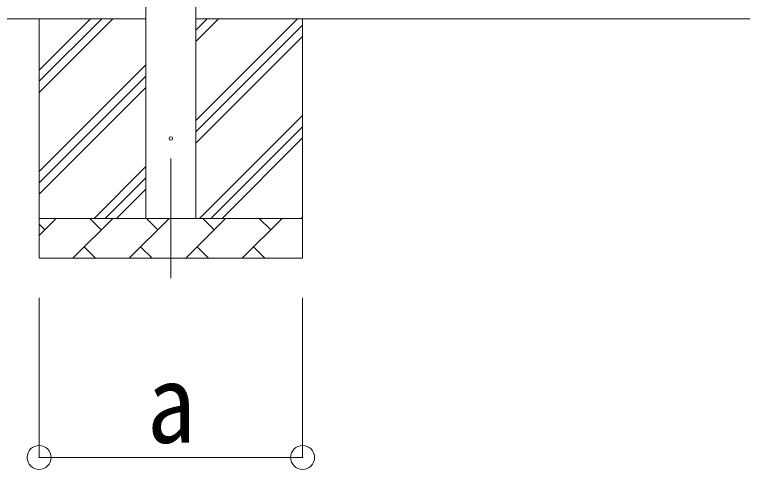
# Model space of a CAD drawing. Units: millimetres at full size, sheet at 1:60; details may follow other scales. Extents: x -16864 to 16864, y -11640 to 11640.
# Drawn here: x -13168 to -11345, y -7958 to -6819 of the extents above; entities that cross this region are included whole.
import ezdxf
from ezdxf.enums import TextEntityAlignment as Align

# ---------------------------------------------------------------- set-up
doc = ezdxf.new("R2010")
doc.units = ezdxf.units.MM
doc.header["$LTSCALE"] = 60
doc.header["$PDMODE"] = 32
doc.header["$PDSIZE"] = 60
doc.linetypes.add('CHAIN1', pattern=[8, 5, -1, 1, -1])
for name, color, linetype, lineweight in [('0-1_Defpoints', 7, 'CHAIN1', 9), ('0-2_TEXT1', 4, 'Continuous', 9), ('0-3_OTH_LINE', 7, 'Continuous', 9), ('0-8_DIM1', 6, 'Continuous', 9)]:
    doc.layers.add(name, color=color, linetype=linetype, lineweight=lineweight)
doc.styles.add('ＭＳ ゴシック', font='')
doc.styles.get('ＭＳ ゴシック').set_extended_font_data('MS Gothic')

msp = doc.modelspace()

# ---------------------------------------------------------------- linework, layer by layer
at = {"layer": '0-1_Defpoints'}
msp.add_line((-12776.21, -7179.33), (-12776.21, -7528.33), dxfattribs=at)
at = {"layer": '0-2_TEXT1'}
for p, q in [((-12838.71, -7329.33), (-12838.71, -4474.33)), ((-12713.71, -4474.33), (-12713.71, -7329.33))]:
    msp.add_line(p, q, dxfattribs=at)
msp.add_circle((-12776.21, -7129.33), 4.5, dxfattribs=at)
at = {"layer": '0-3_OTH_LINE'}
for p, q in [((-12838.71, -6829.33), (-14474.91, -6829.33)), ((-13106.21, -6829.33), (-13106.21, -7429.33)), ((-13106.21, -7014.38), (-12921.16, -6829.33)), ((-13106.21, -6986.1), (-12949.45, -6829.33)), ((-13106.21, -6957.81), (-12977.73, -6829.33)), ((-9365.71, -6829.33), (-12713.71, -6829.33)), ((-12713.71, -7084.43), (-12458.61, -6829.33)), ((-12713.71, -6886.44), (-12656.6, -6829.33)), ((-12713.71, -6858.16), (-12684.89, -6829.33)), ((-12446.21, -6829.33), (-12446.21, -7429.33)), ((-12713.71, -7112.72), (-12446.21, -6845.22)), ((-12713.71, -7141), (-12446.21, -6873.5)), ((-13106.21, -7212.37), (-12838.71, -6944.87)), ((-13106.21, -7240.66), (-12838.71, -6973.16)), ((-13106.21, -7268.94), (-12838.71, -7001.44)), ((-12704.06, -7329.33), (-12446.21, -7071.49)), ((-12675.77, -7329.33), (-12446.21, -7099.77)), ((-12647.49, -7329.33), (-12446.21, -7128.06)), ((-12968.61, -7329.33), (-12838.71, -7199.43)), ((-12940.33, -7329.33), (-12838.71, -7227.72)), ((-12912.05, -7329.33), (-12838.71, -7256)), ((-12449.5, -7329.33), (-12446.21, -7326.05)), ((-13106.21, -7329.33), (-12446.21, -7329.33)), ((-13106.21, -7372.23), (-13063.32, -7329.33)), ((-13091.87, -7357.89), (-13106.21, -7343.55)), ((-13021.9, -7429.33), (-12921.9, -7329.33)), ((-12950.45, -7357.89), (-12979.01, -7329.33)), ((-12880.48, -7429.33), (-12780.48, -7329.33)), ((-12809.03, -7357.89), (-12837.58, -7329.33)), ((-12739.06, -7429.33), (-12639.06, -7329.33)), ((-12667.61, -7357.89), (-12696.16, -7329.33)), ((-12597.63, -7429.33), (-12497.63, -7329.33)), ((-12526.19, -7357.89), (-12554.74, -7329.33)), ((-12993.34, -7400.78), (-12964.79, -7429.33)), ((-12851.92, -7400.78), (-12823.37, -7429.33)), ((-12710.5, -7400.78), (-12681.95, -7429.33)), ((-12569.08, -7400.78), (-12540.53, -7429.33)), ((-12446.21, -7429.33), (-13106.21, -7429.33))]:
    msp.add_line(p, q, dxfattribs=at)
at = {"layer": '0-8_DIM1'}
for p, q in [((-13106.21, -7928.33), (-13106.21, -7528.33)), ((-12446.21, -7928.33), (-12446.21, -7528.33)), ((-13106.21, -7928.33), (-12446.21, -7928.33))]:
    msp.add_line(p, q, dxfattribs=at)
for p in [(-13106.21, -7928.33), (-12446.21, -7928.33)]:
    msp.add_point(p, dxfattribs=at)

# ---------------------------------------------------------------- texts
at = {"layer": '0-8_DIM1', "color": 7, "style": 'ＭＳ ゴシック', "width": 0.9}
msp.add_text('a', height=197.9, dxfattribs=at).set_placement((-12836.21, -7950.83), align=Align.BOTTOM_LEFT)

doc.saveas('drawing.dxf')
